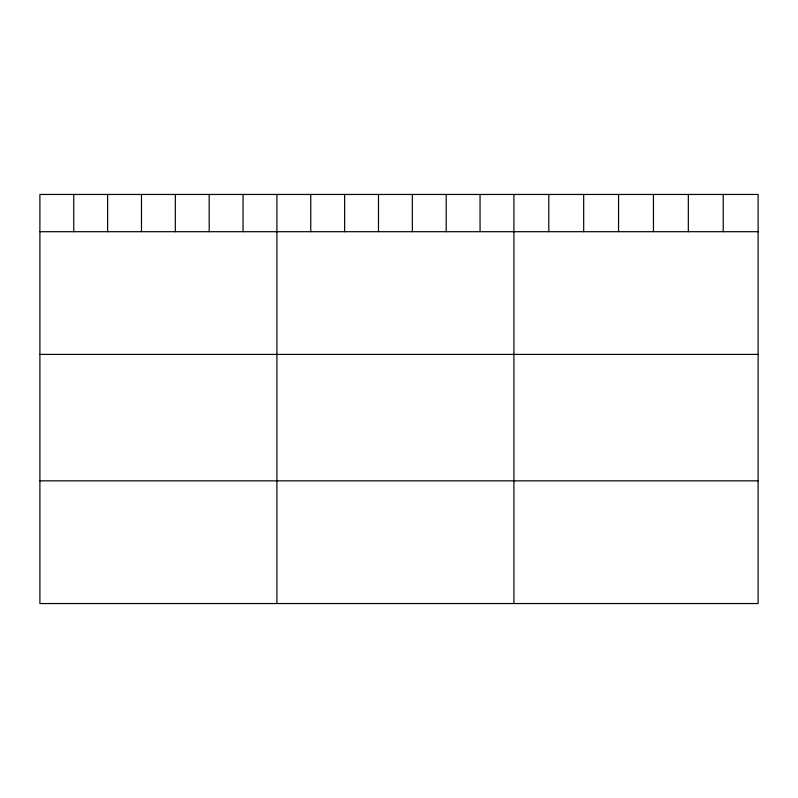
<?xml version="1.0" encoding="UTF-8"?>
<svg xmlns="http://www.w3.org/2000/svg" width="798" height="798" viewBox="0 0 798 798"><rect width="100%" height="100%" fill="white"/><g stroke="black" fill="none" stroke-linecap="round" stroke-linejoin="round"><path stroke-width="1.2" d="M758.1 231.699L758.1 603.547L39.9 603.547L39.9 194.453L758.1 194.453L758.1 231.699L39.9 231.699M39.9 354.412L758.1 354.412M39.9 480.835L758.1 480.835M723.217 194.453L723.217 231.699M688.335 194.453L688.335 231.699M653.452 194.453L653.452 231.699M618.56 194.453L618.56 231.699M583.677 194.453L583.677 231.699M548.795 194.453L548.795 231.699M513.912 194.453L513.912 603.547M480.057 194.453L480.057 231.699M446.192 194.453L446.192 231.699M412.337 194.453L412.337 231.699M378.481 194.453L378.481 231.699M344.626 194.453L344.626 231.699M310.761 194.453L310.761 231.699M276.906 194.453L276.906 603.547M243.051 194.453L243.051 231.699M209.186 194.453L209.186 231.699M175.331 194.453L175.331 231.699M141.475 194.453L141.475 231.699M107.62 194.453L107.62 231.699M73.755 194.453L73.755 231.699"/></g></svg>
